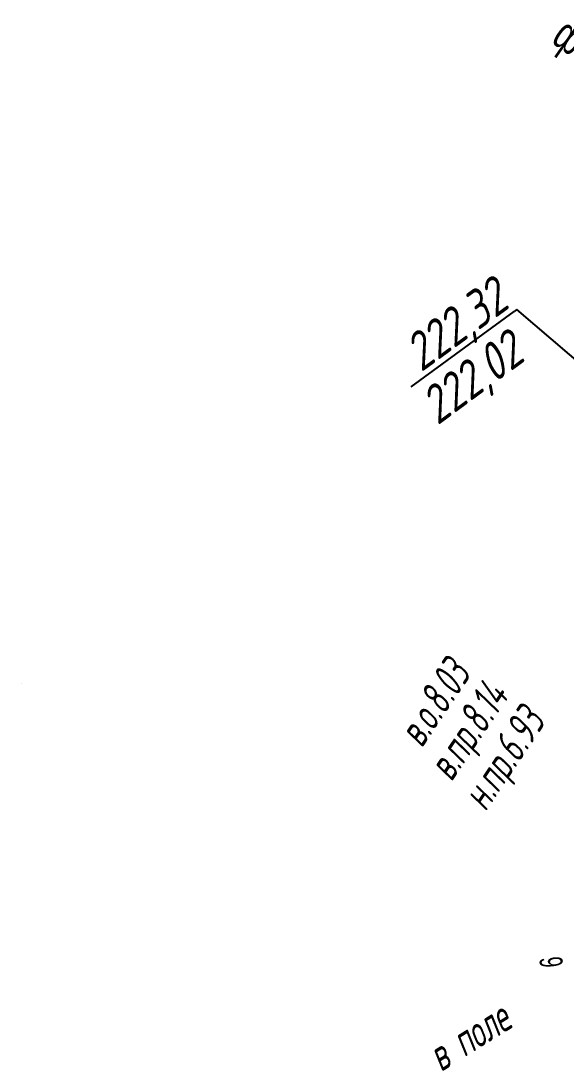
# Model space of a CAD drawing. Header units: millimetres. Extents: x -1799 to 6962, y -1020 to 4121.
# Drawn here: x 3274.4 to 3334, y 2587.5 to 2702.2 of the extents above; entities that cross this region are included whole.
import ezdxf

# ---------------------------------------------------------------- set-up
doc = ezdxf.new("R2010")
doc.units = ezdxf.units.MM
doc.linetypes.add('CONTI', pattern=[0])
for name, color, linetype in [('NAD_MDEFAULT', 7, 'CONTI'), ('PLN_O', 7, 'CONTI'), ('ОСЬ_ВЕРХ_ПОКРЫТИЯ_КИЛОМЕТЫ', 1, 'Continuous')]:
    doc.layers.add(name, color=color, linetype=linetype)
doc.layers.add('Отметки', color=5, linetype='Continuous', lineweight=30)
doc.styles.add('eskd', font='spds.shx', dxfattribs={"width": 1.2, "oblique": 15})
doc.styles.add('SHRFT', font='TXT', dxfattribs={"width": 3.5})
doc.styles.get("Standard").update_dxf_attribs({"font": 'arial.ttf'})
doc.styles.add('ГОСТ', font='', dxfattribs={"oblique": 15, "height": 4})
doc.styles.get('ГОСТ').set_extended_font_data('GOST type A')

msp = doc.modelspace()

# ---------------------------------------------------------------- linework, layer by layer
at = {"linetype": 'ByBlock', "lineweight": -2}
msp.add_line((3274.39, 2629.88), (3274.39, 2629.88), dxfattribs=at)
at = {"layer": 'Отметки', "linetype": 'ByBlock', "lineweight": -2, "ltscale": 0.2}
msp.add_line((3328.57, 2670.72), (3328.28, 2670.5), dxfattribs=at)
for points in [[(3317.03, 2662.27), (3328.28, 2670.5)], [(3363.36, 2640.99), (3328.57, 2670.72)]]:
    msp.add_lwpolyline(points, dxfattribs=at)

# ---------------------------------------------------------------- texts
at = {"layer": 'NAD_MDEFAULT', "color": 7, "style": 'eskd', "oblique": 10, "width": 0.8}
for s, rotation, p in [('в.о.8.03', 56, (3318.18, 2622.7)), ('в.пр.8.14', 56, (3321.42, 2619.01)), ('н.пр.6.93', 56, (3325.16, 2615.76)), ('в поле', 32, (3320.28, 2587.34))]:
    msp.add_text(s, height=3.5, rotation=rotation, dxfattribs=at).set_placement(p)
at = {"layer": 'PLN_O', "style": 'SHRFT', "width": 0.75}
msp.add_text('ф.2 ТП-88', height=3.5, rotation=325, dxfattribs=at).set_placement((3332.21, 2699.96))
at = {"layer": 'ОСЬ_ВЕРХ_ПОКРЫТИЯ_КИЛОМЕТЫ', "width": 0.6}
msp.add_text('6', height=2.5, rotation=95.4565, dxfattribs=at).set_placement((3333.63, 2598.93))
at = {"layer": 'Отметки', "color": 0, "style": 'ГОСТ', "oblique": 15}
msp.add_text('222,02', height=4, rotation=36.5265, dxfattribs=at).set_placement((3319.89, 2657.99, 126.57))
at = {"layer": 'Отметки', "ltscale": 0.2, "insert": (3325.56, 2674.22), "char_height": 4, "attachment_point": 3, "rotation": 36.2133, "style": 'ГОСТ'}
msp.add_mtext('222,32', dxfattribs=at)

doc.saveas('drawing.dxf')
